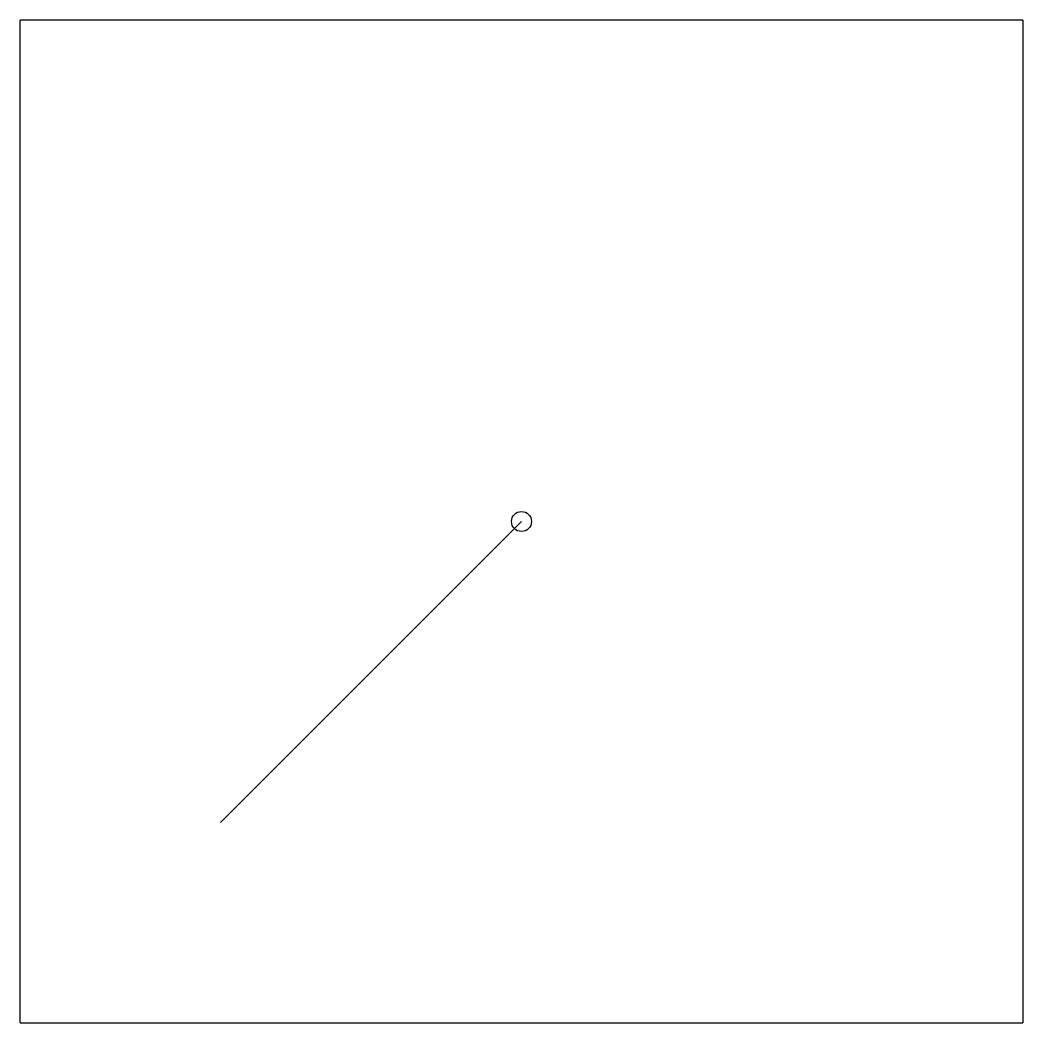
# Model space of a CAD drawing. Header units: metres. Extents: x 0 to 10, y 0 to 10.
import ezdxf

# ---------------------------------------------------------------- set-up
doc = ezdxf.new("R2010")
doc.units = ezdxf.units.M
doc.layers.add('Doors', color=30, linetype='CONTINUOUS')

msp = doc.modelspace()

# ---------------------------------------------------------------- linework, layer by layer
at = {"layer": 'Doors'}
for p, q in [((0, 0), (0, 10)), ((10, 10), (0, 10)), ((10, 10), (10, 0)), ((2, 2), (5, 5, 10)), ((0, 0), (10, 0))]:
    msp.add_line(p, q, dxfattribs=at)
at = {"layer": 'PartialHeightDoors'}
msp.add_circle((5, 5), 0.1, dxfattribs=at)

doc.saveas('drawing.dxf')
